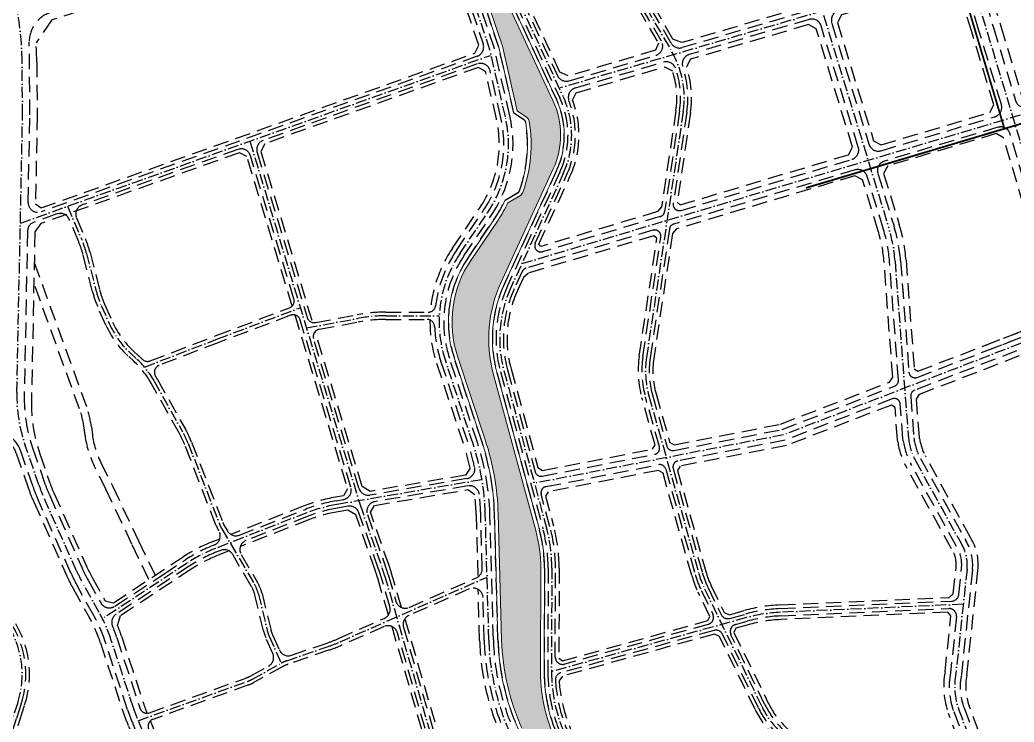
# Model space of a CAD drawing. Header units: metres. Extents: x 566107 to 571261, y 2062953 to 2068466.
# Drawn here: x 567814 to 568627, y 2065176 to 2065749 of the extents above; entities that cross this region are included whole.
import ezdxf

# ---------------------------------------------------------------- set-up
doc = ezdxf.new("R2010")
doc.units = ezdxf.units.M
doc.linetypes.add('ACAD_ISO10W100', pattern=[18.5, 12, -3, 0.5, -3])
doc.linetypes.add('HIDDEN', pattern=[0.375, 0.25, -0.125])
doc.layers.add('datKeSog', color=251, linetype='CONTINUOUS', lineweight=13)
doc.layers.add('datMatNc', color=150, linetype='CONTINUOUS', lineweight=13)
for name, color, linetype in [('Dien', 1, 'CONTINUOUS'), ('hacth sdd', 8, 'CONTINUOUS'), ('LogDg phu', 7, 'CONTINUOUS'), ('TimDg', 222, 'CONTINUOUS'), ('ViaHeSphu', 32, 'CONTINUOUS')]:
    doc.layers.add(name, color=color, linetype=linetype)
doc.styles.get("Standard").update_dxf_attribs({"font": 'VHARIALN.TTF'})
doc.linetypes.add('DIEN35KV', pattern='A,12.7,-5.08,["35KV",Standard,S=2.54,R=0,X=-2.54,Y=-1.27],-9.08', length=26.86)

msp = doc.modelspace()

# ---------------------------------------------------------------- hatches: boundary and pattern name
at = {"layer": 'hacth sdd'}
h = msp.add_hatch(dxfattribs=at)
h.set_pattern_fill('DASH', color=152, scale=0.5, style=0)
h.set_pattern_definition([(0, (0, 0), (1.5875, 1.5875), [1.5875, -1.5875])])
edge = h.paths.add_edge_path()
edge.add_line((568193.6505004644, 2065856.758662094), (568189.2342225392, 2065859.482442441))
edge.add_line((568189.2342225392, 2065859.482442441), (568174.4753089527, 2065854.827631242))
edge.add_line((568174.4753089527, 2065854.827631242), (568170.522490681, 2065848.377432168))
edge.add_arc((568357.3280734743, 2065880.219609237), 189.5000000085253, 189.6734497262102, 201.1426472885208)
edge.add_line((568180.5842057121, 2065811.86863842), (568208.6995510077, 2065727.951614693))
edge.add_line((568208.6995510077, 2065727.951614693), (568220.8163196638, 2065675.090030885))
edge.add_line((568220.8163196638, 2065675.090030885), (568228.5338493477, 2065669.948930883))
edge.add_arc((568225.7618117412, 2065665.7877042), 5.000000000007709, 9.047145190574724, 56.33008398646518, ccw=False)
edge.add_arc((568113.6738327895, 2065647.940156049), 118.5000000020039, -19.28655156632368, 9.047145189809214, ccw=False)
edge.add_arc((568220.804030458, 2065610.451881239), 4.999999999207973, 301.19166714606973, 340.71388241397705, ccw=False)
edge.add_line((568223.3935434744, 2065606.174683286), (568213.2485414062, 2065600.032668071))
edge.add_arc((568113.6738327942, 2065647.940156046), 110.4999999966941, 325.92360930828585, 334.3068134902207, ccw=False)
edge.add_line((568205.2000193765, 2065586.027256187), (568182.896286571, 2065553.055523077))
edge.add_arc((568257.0283562478, 2065502.908875678), 89.49999999945773, 145.9236093080285, 198.3102895883505)
edge.add_line((568172.0598241874, 2065474.791291155), (568194.6775002934, 2065406.442933003))
edge.add_arc((567994.8353103605, 2065340.311630858), 210.5000000010879, 1.593749963574794, 18.310289587852026, ccw=False)
edge.add_line((568205.2538794657, 2065346.166182606), (568208.1164938697, 2065243.280897305))
edge.add_arc((568397.5431867196, 2065248.551384507), 189.4999999984741, 181.5937499635882, 204.1279011943548)
edge.add_line((568224.5988115343, 2065171.088534759), (568254.9450554942, 2065103.337190497))
edge.add_arc((568427.8894306803, 2065180.800040248), 189.500000000206, 204.1279011948966, 217.31119752444)
edge.add_line((568277.1696515235, 2065065.935780484), (568306.7209427588, 2065027.159888854))
edge.add_arc((568377.9052184037, 2065081.409763518), 89.5000000006386, 217.3111975240138, 242.4448554346309)
edge.add_line((568336.5023298655, 2065002.062105576), (568401.0987446173, 2064968.356281998))
edge.add_arc((568349.9812118453, 2064870.390737836), 110.4999999980994, 53.84199000585198, 62.4448554363679, ccw=False)
edge.add_line((568415.1777717753, 2064959.607656483), (568428.2484961511, 2064958.097999002))
edge.add_arc((568427.6748142254, 2064953.131019131), 4.999999999112481, 46.80172715165219, 83.4115796131228, ccw=False)
edge.add_arc((568349.9812118463, 2064870.390737838), 118.4999999954843, 28.152946354287792, 46.80172716072849, ccw=False)
edge.add_line((568454.4616229425, 2064926.302218735), (568469.5416706443, 2064898.049994633))
edge.add_line((568469.5416706443, 2064898.049994633), (568462.4841124291, 2064894.282917245))
edge.add_line((568462.4841124291, 2064894.282917245), (568464.6790328308, 2064890.170769573))
edge.add_line((568464.6790328308, 2064890.170769573), (568471.4202055837, 2064888.158735748))
edge.add_line((568471.4202055837, 2064888.158735748), (568497.488058064, 2064902.413177661))
edge.add_line((568497.488058064, 2064902.413177661), (568499.2817431292, 2064907.939709477))
edge.add_line((568499.2817431292, 2064907.939709477), (568488.454312469, 2064930.776523851))
edge.add_arc((568428.8177141399, 2064902.501514795), 65.99999997987841, 25.36664806041771, 57.09931685425117)
edge.add_line((568464.6678885431, 2064957.915998395), (568414.2926725843, 2064990.506039127))
edge.add_arc((568351.2832751585, 2064893.110886144), 115.9999999504489, 57.09931685562351, 67.91540200452455)
edge.add_line((568394.8963964973, 2065000.599935054), (568352.8414599613, 2065017.663506353))
edge.add_arc((568384.4233754267, 2065095.500403877), 84.00000000444403, 209.1388707834907, 247.9154020059637, ccw=False)
edge.add_line((568311.0542406358, 2065054.598447191), (568256.8346790611, 2065151.856442755))
edge.add_arc((568373.87591788, 2065217.104802215), 133.9999999867276, 179.8760983085742, 209.1388707802954, ccw=False)
edge.add_line((568239.8762312102, 2065217.394575979), (568240.0588309933, 2065301.833936747))
edge.add_arc((568124.0591021159, 2065302.084785701), 116.0000001069477, 359.8760982969602, 375.1454592622165)
edge.add_line((568236.0299163598, 2065332.392157451), (568201.3031942445, 2065460.690294942))
edge.add_arc((568306.517148917, 2065489.16877357), 109.0000000126942, 155.2905296896661, 195.1454592751487, ccw=False)
edge.add_line((568207.4972873691, 2065534.732652046), (568250.2902979966, 2065627.730836762))
edge.add_arc((568190.3333176202, 2065655.319974187), 65.99999999807393, 335.2905296862297, 385.0087042855164)
edge.add_line((568250.1453934411, 2065683.221866341), (568214.4666010971, 2065759.704945696))
edge.add_arc((568335.903239877, 2065816.354241913), 134.0000000000409, 189.1660658887518, 205.0087042973626, ccw=False)
edge.add_line((568203.6143148901, 2065795.008508713), (568193.6505004644, 2065856.758662094))

# ---------------------------------------------------------------- linework, layer by layer
at = {"layer": 'datKeSog', "elevation": 3.0256135e-09}
for points in [[(568221.8609058595, 2065169.862209959, -0.0986418639316481), (568205.1176544053, 2065243.197459513), (568202.2550400014, 2065346.082744812, 0.0730692909294444), (568191.8293930736, 2065405.500444136), (568169.2117169673, 2065473.84880229, -0.2326460248804997), (568180.4114127274, 2065554.736416286), (568202.7151455329, 2065587.708149396, 0.03865910023112222), (568210.9261282829, 2065602.133595146), (568221.839835664, 2065608.741002058, 0.1741761845432862), (568222.6917872443, 2065609.791294899, 0.1242628888372157), (568227.7369303132, 2065666.10219844, 0.209288595874342), (568226.8706267839, 2065667.452194873), (568218.1590218644, 2065673.255506801), (568205.8082416996, 2065727.13800793), (568177.7613207418, 2065810.850802729, -0.04557562326371695)], [(568180.5842057129, 2065811.868638418), (568208.6995510076, 2065727.951614695), (568220.816319664, 2065675.090030885), (568228.533849348, 2065669.948930883, -0.2092885958689688), (568230.6996081709, 2065666.573939801, -0.1242628888371099), (568225.5234224248, 2065608.800415388, -0.174176184541417), (568223.3935434741, 2065606.174683286), (568213.2485414065, 2065600.032668071, -0.03659495146642077), (568205.2000193768, 2065586.027256187), (568182.8962865713, 2065553.055523077, 0.2326460248800597), (568172.0598241872, 2065474.791291157), (568194.6775002936, 2065406.442933003, -0.07306929092948466), (568205.253879466, 2065346.166182604), (568208.1164938699, 2065243.280897305, 0.09864186393166473), (568224.5988115353, 2065171.088534757)], [(568214.4666010974, 2065759.704945696), (568250.1453934413, 2065683.221866341, -0.2204048806119813), (568250.2902979968, 2065627.730836762), (568207.4972873693, 2065534.732652046, 0.175674383971344), (568201.3031942447, 2065460.690294942), (568236.02991636, 2065332.392157451, -0.0667239122864936), (568240.0588309935, 2065301.833936747), (568239.8762312104, 2065217.394575979, 0.1283813555494492), (568256.8346790613, 2065151.856442755)], [(568259.4550053047, 2065153.317226921, -0.1283813555520893), (568242.8762241959, 2065217.388088506), (568243.058823979, 2065301.827449288, 0.06672391225728509), (568238.9257132773, 2065333.175968789), (568204.1989911605, 2065461.474106286, -0.1756743839576609), (568210.2226046592, 2065533.478600345), (568253.0156152864, 2065626.47678506, 0.2204048806140073), (568252.8641241603, 2065684.490134166), (568217.1853318159, 2065760.973213523, -0.0692368680842487)]]:
    msp.add_lwpolyline(points, format="xyb", dxfattribs=at)
at = {"layer": 'datMatNc', "elevation": 3.0256135e-09}
for points in [[(568180.5842057121, 2065811.86863842), (568208.6995510077, 2065727.951614693), (568220.8163196638, 2065675.090030885), (568228.5338493477, 2065669.948930883, -0.2092885958689688), (568230.6996081707, 2065666.573939801, -0.124262804128841), (568225.5234354846, 2065608.80045271, -0.1741782215518309), (568223.3935434744, 2065606.174683286), (568213.2485414062, 2065600.032668071, -0.0365949514670111), (568205.2000193765, 2065586.027256187), (568182.896286571, 2065553.055523077, 0.2326460248836342), (568172.0598241874, 2065474.791291155), (568194.6775002934, 2065406.442933003, -0.07306929092754738), (568205.2538794657, 2065346.166182606), (568208.1164938697, 2065243.280897305, 0.09864186392929536), (568224.5988115343, 2065171.088534759)], [(568256.8346790611, 2065151.856442755, -0.1283813555494492), (568239.8762312102, 2065217.394575979), (568240.0588309933, 2065301.833936747, 0.0667239122864936), (568236.0299163598, 2065332.392157451), (568201.3031942445, 2065460.690294942, -0.175674383971344), (568207.4972873691, 2065534.732652046), (568250.2902979966, 2065627.730836762, 0.2204048806119813), (568250.1453934411, 2065683.221866341), (568214.4666010971, 2065759.704945696, -0.06923686808621751)]]:
    msp.add_lwpolyline(points, format="xyb", dxfattribs=at)
at = {"layer": 'Dien', "linetype": 'DIEN35KV', "const_width": 1.5, "elevation": -3.034103635002339e-09}
msp.add_lwpolyline([(568773.5334905382, 2066017.202385933), (568786.6982428948, 2065980.609956218), (568817.6458344415, 2065893.118097523), (568868.8698847424, 2065751.722802762, -0.431206018075862), (568859.0547205494, 2065732.239537912), (568456.7991927939, 2065612.243780963)], format="xyb", dxfattribs=at)
at = {"layer": 'Dien', "linetype": 'DIEN35KV', "const_width": 1.5}
msp.add_lwpolyline([(568515.7976966475, 2066006.373746759), (568618.9640770857, 2065660.618748362)], dxfattribs=at)
at = {"layer": 'LogDg phu', "linetype": 'HIDDEN', "ltscale": 50}
for points in [[(568425.9287009441, 2065885.662286299), (568462.4451474476, 2065766.537627127, -0.4178607443335152), (568457.0457747676, 2065756.515722872), (568355.7216982578, 2065726.829189001, -0.3452570168488849), (568346.5539196068, 2065730.48960754), (568280.2712324895, 2065844.65190037)], [(568171.9654073849, 2065792.737292225), (568193.0167068782, 2065729.904615605, -0.4085812435176516), (568188.1182599403, 2065719.827957144), (567831.8561018949, 2065592.781168764, -0.5249747262411383), (567821.1706275612, 2065600.479249175), (567822.6236573436, 2065671.833480155), (567822.0686766575, 2065731.411147348, -0.329890677393226), (567839.5479728384, 2065755.486319626), (568128.6279896891, 2065846.659215694)], [(568213.07856278, 2065811.685603736), (568215.4610842925, 2065796.92006691, 0.06923686808423751), (568225.3415239732, 2065764.778017), (568253.6879095584, 2065704.013099919, 0.3705122519208001), (568263.1871911237, 2065699.71787573), (568333.9807614599, 2065720.459399323, 0.4867047522947374), (568338.6498741482, 2065732.153524234), (568275.0823982373, 2065841.639260481)], [(568301.3522962718, 2065023.06841786), (568271.8010050447, 2065061.844309479, -0.05758651174737091), (568248.7847677239, 2065100.577959701), (568218.4385237545, 2065168.329303984, -0.09864186390631116), (568201.3691050746, 2065243.093162273), (568198.5064906704, 2065345.978447566, 0.07306929095514243), (568188.2692590485, 2065404.322333052), (568165.6515829448, 2065472.670691199, -0.2326460248716017), (568177.3053204224, 2065556.837532797), (568199.6090532343, 2065589.809265917, 0.2079390020797095), (568214.8012045338, 2065671.120259252), (568202.1941050646, 2065726.120999474), (568179.0768881323, 2065795.119904571)], [(568219.9040625351, 2065762.241481348), (568255.5828548796, 2065685.758401992, -0.220404880614), (568255.7409325767, 2065625.222733359), (568212.9479219494, 2065532.224548644, 0.1756743839576393), (568207.0947880781, 2065462.257917624), (568241.8215101949, 2065333.959780127, -0.06672391225728513), (568246.0588169647, 2065301.820961815), (568245.8762171817, 2065217.381601033, 0.1283813555516594), (568262.0753315474, 2065154.778011088), (568316.2948931213, 2065057.520015525, 0.1708277383272256), (568355.0973110627, 2065023.223284748), (568397.1522476024, 2065006.159713448, -0.04722914391185323), (568417.5517793545, 2064995.543719452), (568467.9269953085, 2064962.953678723, -0.139351537267987), (568493.875821413, 2064933.346979214), (568504.4175324403, 2064911.112794073, -0.397422251051409), (568499.3318227461, 2064895.443189092), (568475.0426876044, 2064882.161386677, -0.4171765634902314), (568458.6990420948, 2064887.039464839), (568441.4530831336, 2064919.349488458, 0.1507346211731646), (568397.9761803983, 2064962.371961427), (568333.3797656427, 2064996.077785008, -0.1101080369731344), (568301.352296272, 2065023.06841786)], [(568356.1510538966, 2065710.957066241, -0.1199362556168146), (568359.4798456582, 2065674.218095552), (568348.3029202538, 2065599.441443164, 0.5492192090521535), (568354.676814757, 2065593.910803094), (568494.1788322196, 2065635.510450321, 0.4164530935110556), (568499.541410692, 2065645.521478516), (568469.18648727, 2065744.545897768, 0.4105757620975923), (568459.2884486273, 2065749.878536962), (568361.4724113484, 2065721.219809403, 0.4271847482239342), (568356.1510548538, 2065710.957066568)], [(568350.1122446507, 2065710.048792327, -0.1237847800139569), (568353.5457676465, 2065675.105066888), (568341.2605857553, 2065592.913879011, -0.2909728903004759), (568337.7443502388, 2065588.861524501), (568241.5525361872, 2065560.177025146, -0.6451609109593588), (568235.5815112107, 2065567.058608604), (568261.1915671566, 2065622.714629956, 0.2024989688195117), (568263.1131526385, 2065683.375194972, -0.4387135154700279), (568268.3284182443, 2065693.929925287), (568340.3323073089, 2065715.0260553, -0.396963845116034), (568350.1122417507, 2065710.048791287)], [(568171.0931358126, 2065561.039765819), (568193.396868624, 2065594.011498938, 0.2079390020795928), (568207.4907921187, 2065669.444589141), (568198.7108988535, 2065707.748453553, 0.4489805913352097), (568188.2259930851, 2065713.496277393), (568013.2628694534, 2065651.102609022, 0.4001862419004013), (568008.2942440225, 2065641.245902033), (568049.1573992381, 2065506.488978904, 0.3820840823410446), (568055.9940144718, 2065502.330832337), (568090.0738339631, 2065508.655421352, -0.0458781225957118), (568113.4153919739, 2065510.804266657), (568148.1627041674, 2065510.808096014, 0.3774594843764521), (568154.1137320414, 2065516.048229708, -0.1174759400729915), (568171.0931358059, 2065561.039765809)], [(568605.2531089087, 2065479.71096593), (568661.8056865828, 2065501.498623368, 0.3910350617328047), (568666.600242424, 2065511.235731242), (568623.6174766811, 2065656.354015266, 0.4147545474126848), (568613.6607451465, 2065661.748445051), (568520.8919540672, 2065634.084694742, 0.4164530935927754), (568515.529375593, 2065624.073666547), (568528.7411238832, 2065580.974045338, -0.0555577944880617), (568534.0593437104, 2065552.780882445), (568536.0967874781, 2065525.825664311)], [(567867.9939805327, 2065570.660327035, -0.0375911504644577), (567871.756191012, 2065559.569154199), (567879.6742346784, 2065528.801151842, 0.0420700675837551), (567883.661720515, 2065517.382592763), (567890.1990918642, 2065502.746049388, 0.102977368511929), (567907.3765088777, 2065478.952337168), (567911.4701149915, 2065475.212470371, -0.0131536226986235), (567914.4256204207, 2065472.366173674, 0.2981124636457691), (567920.8472746294, 2065470.974372831), (567974.9024052309, 2065491.692868762), (568034.6726069765, 2065514.288265087, 0.3947207189170621), (568038.2927449471, 2065521.641741302), (568002.8599225372, 2065638.490724182, 0.4283814110939285), (567992.5170320574, 2065643.704427777), (567865.4154122192, 2065598.378669114, 0.4317866417617759), (567860.7408500689, 2065587.712098064), (567867.9939805304, 2065570.66032704)], [(567817.970449911, 2065443.3274701, 0.0883305273359379), (567824.7723970917, 2065400.035221566), (567834.6689415921, 2065371.334052032, 0.022042890997686), (567838.553509485, 2065361.497881157), (567865.3044560385, 2065301.627881819, 0.0224059596815323), (567870.1248415115, 2065292.01981943), (567880.5429278327, 2065273.386579887, 0.4352010056016252), (567891.9160487689, 2065270.603083731), (567931.989598988, 2065296.911488509), (567949.4697773003, 2065308.387277506, -0.0522053164136092), (567973.1554377903, 2065320.616628174), (567973.0606282596, 2065320.579603817, 0.4615309331113285), (567977.0485062414, 2065332.08347988), (567976.9698885648, 2065332.217317543, -0.0399844566261193), (567974.6722067777, 2065336.959525599), (567949.1664979464, 2065402.474393301, 0.0352784711407727), (567944.8278545197, 2065411.647689149), (567921.6161302001, 2065452.92027027, 0.0797209873166166), (567907.4231850815, 2065470.782757254), (567903.3295789694, 2065474.522624048, -0.102977368511929), (567884.7207105366, 2065500.299145624), (567878.1833391911, 2065514.93568899, -0.0420700675837551), (567873.8635628647, 2065527.305794669), (567865.9455191983, 2065558.073797026, 0.0375911504644577), (567862.4727095242, 2065568.311802722), (567854.7055377717, 2065586.572060817, 0.396856166739377), (567844.6567105721, 2065590.975900352), (567826.0027241631, 2065584.323694918, 0.3114971452019031), (567820.6915148784, 2065576.951364745), (567820.3171199856, 2065558.565878064), (567817.9704499114, 2065443.327470114)], [(567925.2273817618, 2065458.606367144, -0.0102142683603641), (567926.8458055337, 2065455.86144281), (567950.0575298562, 2065414.588861683, -0.0352784711407727), (567954.7577268998, 2065404.651124518), (567980.2634357311, 2065339.136256816, 0.0399844566155438), (567982.1433571916, 2065335.256268409), (567984.0065938703, 2065332.08431962, 0.3684281014445387), (567993.8146322321, 2065328.684312526), (568047.7805441135, 2065349.758703607, -0.0510480858378134), (568072.9027433093, 2065356.719419718), (568078.5983168632, 2065357.687057053, 0.4516597516376427), (568084.9141320783, 2065367.895545085), (568043.5278725268, 2065504.377541293, 0.4339788409775039), (568035.6643735647, 2065508.248764963), (567977.0369455504, 2065486.085380319), (567928.1851852259, 2065467.361255779, 0.4701551867642734), (567925.2273817572, 2065458.606367151)], [(568181.1489909915, 2065401.966110907, -0.0230763534363989), (568186.0380710248, 2065384.533422031, -0.4316016915627018), (568179.5837611011, 2065374.843763954), (568100.4612240016, 2065361.401409083, -0.3777333137078196), (568091.4655233062, 2065366.966893721), (568054.4130810599, 2065489.15699591, -0.4470899604113071), (568059.0601027594, 2065496.797395023), (568091.1686307178, 2065502.756148509, -0.0458781226243874), (568113.416053209, 2065504.804266694), (568147.354337376, 2065504.80800689, -0.403340818803178), (568153.3508085957, 2065499.03220021, 0.0706674321532504), (568158.5313148926, 2065470.314469039), (568181.1489909986, 2065401.966110886)], [(568698.9229250395, 2065506.153722791), (568545.6174651426, 2065447.090688335, 0.3309734421380801), (568542.4292177472, 2065442.048118364), (568544.9823873413, 2065408.269888788), (568545.1811328414, 2065406.868080411, 0.09133141196203837), (568550.4135723229, 2065391.235724787)], [(568583.9089141698, 2065301.467798581, 0.1691987171201672), (568579.6151579336, 2065319.834035765), (568542.537673559, 2065386.880243337, -0.09133141196124711), (568536.270246048, 2065405.604713263), (568536.0301759343, 2065407.297995858), (568533.8857438094, 2065435.668661401, 0.5026595848676674), (568527.1024357821, 2065439.957518923), (568439.7620001698, 2065406.308416267), (568352.1443226736, 2065389.270563009, 0.4382824780329108), (568348.2846150185, 2065383.011829932), (568372.0951514174, 2065298.145164696, 0.04484676665656234), (568376.6741071498, 2065286.095939664), (568387.500586477, 2065263.842650286, 0.3615522311942156), (568394.4947046938, 2065260.684477662), (568407.2624778101, 2065264.214193272, -0.05655066297356406), (568435.770326811, 2065268.719394869), (568575.9533636352, 2065274.857230359, 0.3711254097527034), (568581.6575094606, 2065280.219290819), (568583.90891417, 2065301.467798581)], [(568550.4135723229, 2065391.235724787), (568587.3698186519, 2065324.408748678, -0.1672387971845734), (568592.8588156712, 2065300.519503735), (568583.7941721743, 2065214.968404493, 0.1383124965364048), (568585.9561707972, 2065187.691752073), (568593.5433313509, 2065167.160529523), (568620.5871360882, 2065111.071448032), (568623.1940083295, 2065106.920177645, 0.3425493975170989), (568632.4095848881, 2065103.556016557)], [(567952.7626027842, 2065303.371572139), (567893.1222892639, 2065264.217529119, 0.3604282669892393), (567890.1252935594, 2065254.459761898, -0.0193250682626907), (567893.619105093, 2065245.041640453), (567911.8886398564, 2065189.274415323, 0.0043636731302505), (567912.5580589841, 2065187.289747702, 0.4175536758554917), (567920.258019715, 2065183.611338496), (567999.1407356685, 2065211.997906872, 0.0396319408237804), (568003.0347062035, 2065213.758620847), (568017.6360066772, 2065221.808962762, 0.3886558998464171), (568021.0916672453, 2065232.046332786), (568015.4317328497, 2065244.863654068, -0.0447205716006321), (568013.5424724886, 2065250.443842431), (568006.47279704, 2065279.70402813, 0.0736428362717152), (568003.508592789, 2065287.038188313), (567988.3333322799, 2065312.872345468, 0.3684281014445388), (567978.5252939183, 2065316.272352561), (567975.3379979345, 2065315.02767199, 0.0522053164136092), (567952.7626027785, 2065303.371572135)], [(568501.1893513111, 2065091.560049164, -0.401113332484298), (568493.4581057163, 2065094.559005412), (568482.9797278062, 2065116.942254589, 0.08145639450619388), (568468.7162265566, 2065137.77389882), (568436.0126680172, 2065171.980395936, -0.07769105726035813), (568423.3105197627, 2065190.23711483), (568395.5091379184, 2065247.381471417, -0.4689116981177779), (568399.3057349409, 2065255.789450193), (568408.8612384071, 2065258.431117572, -0.05655066297345662), (568436.0327819864, 2065262.725137844), (568573.5105221723, 2065268.74452344, -0.458655777053087), (568579.7395783482, 2065262.118069852), (568574.8853178883, 2065216.304098403, 0.1364990200591825), (568577.5141581175, 2065184.572069091), (568585.2500763173, 2065163.638301172), (568610.1830228859, 2065111.927157511, -0.5984838590560327), (568603.9581383725, 2065103.377635059), (568589.191267003, 2065105.415660809, 0.0911130437444772), (568542.9714288565, 2065103.353936944), (568525.4387715692, 2065099.317118896, 0.04167339149684055), (568501.1893513106, 2065091.560049165)], [(567961.3427836982, 2065081.211706705, 0.08793998549178399), (567970.0229140245, 2065084.971273207, -0.0720983704000437), (567996.7056192952, 2065097.428653502), (568009.4050377707, 2065101.258920387, -0.0519852496034074), (568050.7171175214, 2065109.163613605), (568099.3240541641, 2065113.313940315, 0.0677665347019991), (568151.2395446704, 2065124.950786358, 0.3930448425672091), (568156.1343195557, 2065134.683697332), (568122.8903883934, 2065248.99212406, 0.4533428230187386), (568111.9850053148, 2065254.079825561), (568077.293630209, 2065238.805769062, -0.0208470498501485), (568067.3584200771, 2065234.917287842), (568033.605097549, 2065223.304295189, 0.04315325111396399), (568029.3530103273, 2065221.417546774), (568005.9316395789, 2065208.50431052, -0.0396319408237804), (568001.1723422583, 2065206.352326773), (567923.1176577002, 2065178.263732034, 0.4347415144145669), (567919.6585774128, 2065170.198987281), (567935.7265011722, 2065133.730226038, -0.039118992539333), (567942.4387042312, 2065114.560596204), (567949.3633980603, 2065088.383441182, 0.4068208660964478), (567961.3427822103, 2065081.211712968)], [(568477.5456901377, 2065114.398392445, 0.08145639450630261), (568464.3793812917, 2065133.627602503), (568431.6758227525, 2065167.834099619, -0.07769105726045106), (568417.9151621432, 2065187.612211754), (568388.6557505379, 2065247.753475945, 0.3615522311946055), (568381.6616323211, 2065250.911648569), (568256.4643648899, 2065216.300229243, 0.3531458721209165), (568252.0728086389, 2065210.176413095, 0.1134197736501976), (568267.3159840323, 2065157.699579423), (568321.5355456044, 2065060.441583862, 0.1708277383511564), (568357.3531621675, 2065028.783063143), (568368.4033443561, 2065024.299509316, 0.2439507074269404), (568373.9053670154, 2065024.813262519), (568410.4739520103, 2065048.338293789, -0.02746300021352523), (568417.9180163074, 2065052.568391245), (568454.8343333589, 2065070.94299502), (568484.8707987164, 2065084.340729095, 0.4195745149476379), (568487.8606659211, 2065092.364192571), (568477.5456901377, 2065114.398392445)]]:
    msp.add_lwpolyline(points, format="xyb", dxfattribs=at)
for points in [[(568814.2170566746, 2065813.711995826, -0.0729934250276976), (568813.9316803836, 2065815.135809797), (568813.4263824229, 2065824.829110563), (568806.6403745518, 2065843.799125199, 0.3971729731368196), (568796.8584910865, 2065848.781831429), (568725.319584507, 2065827.821934766), (568603.6525328418, 2065792.175194381, 0.4165873391289663), (568598.2430602012, 2065782.186495294), (568610.0294409897, 2065743.13287806), (568627.9589634978, 2065683.724377751, 0.4132466767950395), (568637.9038955667, 2065678.369414183), (568689.0455728776, 2065693.619920317), (568828.6810706705, 2065735.25937149, 0.4300405157134843), (568838.5181143456, 2065754.686173677), (568833.6356235412, 2065768.334982152), (568827.8468269178, 2065776.227386962, -0.0724502957837017), (568827.1707561573, 2065777.500445025)], [(568598.1622864441, 2065740.92144049), (568586.6893385121, 2065778.936431152, 0.4118437001950104), (568576.7811983828, 2065784.30227012), (568565.3127014812, 2065780.942156614), (568483.28177812, 2065756.90824613, 0.4178607443422358), (568477.88240544, 2065746.886341874), (568508.2021850627, 2065647.976569436, 0.4119775721090465), (568518.1370179134, 2065642.654806303), (568611.0713644284, 2065670.367925437, 0.4151811335727336), (568616.4440414901, 2065680.345753009), (568598.16226251, 2065740.92143603)], [(568547.7170409606, 2065457.54440535), (568661.8056865929, 2065501.498623371, 0.3910350617328047), (568666.6002424338, 2065511.235731244), (568623.6174766904, 2065656.354015264, 0.4147545474126847), (568613.6607451556, 2065661.748445048), (568520.8916681297, 2065634.084609469, 0.4164266947877371), (568515.5292520613, 2065624.074069571), (568528.7411238955, 2065580.974045337, -0.05555779448806172), (568534.0593437229, 2065552.780882444), (568540.9337329335, 2065461.833262872, 0.5026595848670914)], [(568520.1363300263, 2065578.33633374), (568506.8686012204, 2065621.618575632, 0.4119775720402221), (568496.9337683716, 2065626.940338766), (568348.717376524, 2065582.742056038, 0.290972890351691), (568345.2011410065, 2065578.689701528), (568329.4699882077, 2065473.444036714, 0.1058689017330992), (568331.3556771806, 2065443.350768807), (568343.1349973299, 2065401.366346319, 0.3905474276057805), (568348.9035184482, 2065397.808948225), (568437.2660481859, 2065414.991643065), (568529.2020116003, 2065450.411235939, 0.3309734421166844), (568532.3902589952, 2065455.453805909), (568525.0849438428, 2065552.102541242, 0.05555779448791907)], [(568323.5359101964, 2065474.331008051), (568338.1588065127, 2065572.16213738, 0.5492192089653282), (568331.7849120108, 2065577.69277745), (568228.1206390549, 2065546.779983075, 0.2156865548986821), (568225.0072730639, 2065544.078571953), (568218.3985565299, 2065529.716445243, 0.1756743839874193), (568212.8863819127, 2065463.8255403), (568235.4477181748, 2065380.47251285, 0.3931987667108078), (568241.2284531016, 2065376.870799495), (568333.1454392099, 2065394.744682549, 0.4382824780340417), (568337.0051468648, 2065401.003415626), (568325.5787399167, 2065441.729967817, -0.1058689017341146)], [(567803.8861991273, 2065261.6164561, -0.243225532783154), (567815.4718654817, 2065190.911600129), (567811.4614547379, 2065178.594384601), (567799.0499828997, 2065140.474904225, 0.4103715430403758), (567804.0804488747, 2065130.424374593), (567926.0160643415, 2065088.943714493, 0.59851549208638), (567936.3265162107, 2065098.563352801), (567932.7712361236, 2065112.003242028, 0.0391189925665038), (567926.5753563761, 2065129.698284951), (567906.9602594743, 2065174.217931447, -0.0246099039766807), (567902.385598028, 2065186.16118613), (567884.1160632632, 2065241.928411264, 0.0483446112676546), (567874.8198657922, 2065263.131326071), (567861.3964828046, 2065287.139680674, -0.0224059596604359), (567856.1743985462, 2065297.548414919), (567829.423451989, 2065357.418414266, -0.0220428909642277), (567825.2151701065, 2065368.074266042), (567815.1272866676, 2065397.330341515, 0.7161338625191993), (567767.7908920154, 2065397.131776552), (567749.6724116948, 2065343.119827796, 0.2455803136111647), (567751.4213505147, 2065332.140887645)], [(568252.0588029355, 2065301.80798687, 0.0667239123453121), (568247.6131040261, 2065335.527402816), (568240.4248516113, 2065362.084455728, -0.4355453419745179), (568244.296773075, 2065368.298873544), (568336.3862434353, 2065386.206297335, -0.3905474276057784), (568342.1547645536, 2065382.648899241), (568366.3182141535, 2065296.524363706, 0.04484676665688284), (568371.2787495307, 2065283.471036588), (568380.6471990959, 2065264.214654814, -0.4689116981184078), (568376.850602074, 2065255.806676038), (568259.5004499948, 2065223.364631536, -0.4962826675976538), (568251.9017034268, 2065229.160682182)], [(568049.9631042557, 2065344.169747424), (567999.2792978907, 2065324.377061271, 0.4615309330846364), (567995.2914199092, 2065312.873185209), (568008.6820614178, 2065290.077139176, -0.0736428362453938), (568012.3049777243, 2065281.113165619), (568019.3746531733, 2065251.85297992, 0.0447205715757471), (568020.9204116495, 2065247.287371262), (568026.3852071165, 2065234.911955869, 0.3896851695364762), (568036.3061456555, 2065230.578795119), (568065.4063949739, 2065240.590875596, 0.0208470498292534), (568074.8758921295, 2065244.297084258), (568112.23497484, 2065260.745689662, 0.3761378033611984), (568116.6930563761, 2065270.301495351), (568109.5744970534, 2065294.778483727, 0.0132965782069825), (568107.5978053327, 2065300.957595733), (568091.495542384, 2065347.033785451, 0.3658444911993603), (568082.6034864658, 2065352.28153202), (568073.9077003645, 2065350.804179967, 0.0510480858341384)]]:
    msp.add_lwpolyline(points, format="xyb", close=True, dxfattribs=at)
at = {"layer": 'LogDg phu', "linetype": 'HIDDEN', "ltscale": 50, "elevation": 3.0256135e-09}
msp.add_lwpolyline([(568189.8915706449, 2065361.924539596, 0.4312852726646984), (568180.6002899057, 2065368.930490161), (568104.6021082647, 2065356.018941003, 0.4642955423450286), (568098.389937827, 2065345.492714901), (568113.2618902161, 2065302.937025559, -0.0132965782070525), (568115.3357962838, 2065296.454022798), (568121.6403705826, 2065274.775901586, 0.4533428230241605), (568132.5457536612, 2065269.688200085), (568187.4702434283, 2065293.870572729, 0.3049227492436801), (568192.2434978961, 2065301.414827103), (568191.0093920087, 2065345.769853091, 0.0206372111029682), (568189.8915706454, 2065361.924539596)], format="xyb", dxfattribs=at)
msp.add_lwpolyline([(568193.8720064128, 2065242.884567794), (568192.9042206798, 2065277.667775489, 0.532657776983911), (568181.6836646696, 2065284.767028305), (568132.2957841335, 2065263.022335982, 0.3761378033611984), (568127.8377025971, 2065253.466530293), (568161.1626417214, 2065138.879559712, 0.4544926603246428), (568172.095923469, 2065133.80420511), (568209.4530164498, 2065150.422302832, 0.4149615054915288), (568213.5025488117, 2065161.001908989), (568211.5937595754, 2065165.263491965, -0.0986418639312328)], format="xyb", close=True, dxfattribs=at)
at = {"layer": 'TimDg', "linetype": 'ACAD_ISO10W100', "ltscale": 0.75}
for points in [[(568224.6297189047, 2065550.434805205), (568690.6807987861, 2065689.411728227), (569163.4571935057, 2065830.394142556, 0.04779126320281171), (569189.9689631507, 2065841.147032096), (569267.1532385624, 2065881.411000068, 0.04667288304413944), (569282.7952716611, 2065891.527845013), (569302.762458096, 2065907.262004161, -0.08494400423705069), (569332.4008916438, 2065923.37284043), (569436.4645401516, 2065958.833511514), (569480.1046780173, 2065972.203622438, 0.05581977569525856), (569520.9532285862, 2065989.90020912), (569558.9701881188, 2066011.684429851), (569577.9903611438, 2066023.764875238, 0.04351131585312356), (569593.4458342672, 2066035.583225533), (569606.6416385947, 2066047.62715201, -0.0351499840612001), (569617.3600985807, 2066055.688475423), (569692.6588285115, 2066104.135367295)], [(569408.6618517798, 2066103.840109715), (569093.3071906312, 2065942.911801189, -0.04674679817551361), (569058.631622848, 2065929.124817975), (568564.1792138047, 2065784.257189562), (568255.9034754456, 2065693.936720197)], [(568410.2304068293, 2065952.227783866), (568524.4387269483, 2065579.65518954, -0.05555779448801308), (568529.5721437703, 2065552.441711843), (568531.6095875378, 2065525.486493709)], [(568410.2304068293, 2065952.227783866), (568524.4387269483, 2065579.65518954, -0.05555779448801308), (568529.5721437703, 2065552.441711843), (568531.6095875378, 2065525.486493709)], [(568410.2304068394, 2065952.227783855), (568524.4387269609, 2065579.655189539, -0.05555779448801308), (568529.5721437832, 2065552.441711843), (568540.5062816379, 2065407.783942323), (568540.7256894448, 2065406.236396837, 0.09133141196168987), (568546.4756229408, 2065389.057984062), (568583.4904233585, 2065322.125126186, -0.1681186635968663), (568588.3838649205, 2065300.993651158), (568579.3401668923, 2065215.640232926, 0.1373498352025949), (568581.7351644572, 2065186.131910581), (568589.3967038345, 2065165.399415347), (568616.6427321533, 2065108.890920424), (568639.6636251693, 2065072.231681853, -0.07735291183716632), (568654.8561075839, 2065042.06389108), (568671.0172892158, 2064991.978374275), (568699.9698156741, 2064913.430639403)], [(568265.2263228934, 2065903.565125403), (568267.8299956596, 2065874.183373781, 0.1098508434388043), (568277.6768153633, 2065843.145580426), (568347.1972596588, 2065723.406721539, -0.1702172990866367), (568356.5128066523, 2065674.66158122), (568326.5029492022, 2065473.887522383, 0.1058689017336834), (568328.4672085486, 2065442.540368312), (568369.2066827855, 2065297.334764201, 0.04484676665679084), (568373.9764283402, 2065284.783488125), (568420.612840953, 2065188.924663292, 0.07769105726043543), (568433.8442453848, 2065169.907247778), (568466.5478039242, 2065135.700750662, -0.08145639450598877), (568480.262708972, 2065115.670323516), (568516.3432220842, 2065038.597409908, 0.04862676685652736), (568523.76336673, 2065026.077456844), (568537.0782041396, 2065007.89941627, -0.1100605333712812), (568550.1701576133, 2064978.01865232), (568563.195844492, 2064911.618140974)], [(568222.6227932542, 2065763.509749174), (568258.3015855985, 2065687.026669818, -0.2204048806139933), (568258.4662498666, 2065623.968681657), (568215.6732392394, 2065530.970496943, 0.1756743839576164), (568209.9905849955, 2065463.041728962), (568244.7173071122, 2065334.743591466, -0.06672391225728513), (568249.0588099502, 2065301.814474343), (568248.8762101671, 2065217.37511356, 0.1283813555520948), (568264.6956577897, 2065156.238795255), (568318.9152193639, 2065058.980799692, 0.1708277383272324), (568356.2252366152, 2065026.003173945), (568398.2801731547, 2065008.939602645, -0.04722914391202187), (568419.181332737, 2064998.062559617), (568469.5565486909, 2064965.472518888, -0.1393515372680281), (568496.5865758834, 2064934.632206899), (568528.3974948198, 2064867.537798851, 0.1476462280908744)], [(567853.4099015128, 2065597.282428476), (567865.2333450273, 2065569.486064881, -0.0375911504940551), (567868.8508551057, 2065558.82147561), (567876.7688987711, 2065528.053473258, 0.0420700675808119), (567880.9225298519, 2065516.159140879), (567887.4599011997, 2065501.522597507, 0.1029773685239811), (567905.3530439235, 2065476.737480608), (567909.4466500352, 2065472.997613814, -0.0797209873129087), (567924.2309678665, 2065454.390856541), (567947.4426921871, 2065413.118275417, -0.0352784711503053), (567951.9621124231, 2065403.56275891), (567977.4678212544, 2065338.047891208, 0.0399844565927239), (567979.5566228771, 2065333.736792978), (568006.0953271034, 2065288.557663744, -0.0736428362450723), (568009.388887382, 2065280.408596875), (568016.4585628309, 2065251.148411175, 0.0447205715776752), (568018.1760722491, 2065246.075512666), (568027.9045436397, 2065224.044701938)], [(568972.2921449263, 2065596.245663692), (568937.2544558867, 2065583.541082405), (568705.9339313242, 2065513.320314011, 0.01825564732377857), (568697.3051477554, 2065510.352865163), (568438.5140241778, 2065410.650029666), (568234.8891510722, 2065371.053788285)], [(568914.9119154568, 2065576.758673621), (568705.9339313152, 2065513.320314008, 0.01825564732377857), (568697.3051477461, 2065510.35286516), (568606.8708861928, 2065475.511823558)], [(568914.9119154568, 2065576.758673621), (568705.9339313152, 2065513.320314008, 0.01825564732377857), (568697.3051477461, 2065510.35286516), (568606.8708861928, 2065475.511823558)], [(568048.6306082975, 2065497.913095782), (568090.6212323419, 2065505.705784931, -0.0458781226053126), (568113.4157225915, 2065507.804266675), (568157.1484887275, 2065507.809086282)], [(568191.9014349863, 2065373.893461522), (568073.4052218369, 2065353.761799842, 0.0510480858339411), (568048.8718241845, 2065346.964225515), (567974.2467178615, 2065317.822150082, 0.0522053163958915), (567951.1161900453, 2065305.879424825), (567881.5954551577, 2065260.238855822)], [(567742.1538104843, 2065339.572351463), (567801.4791979204, 2065259.825829045, -0.2432255327561953), (567812.6192617185, 2065191.840390617), (567711.2300273152, 2064880.442598187)], [(567911.1400861326, 2065177.141843193), (568000.1565389636, 2065209.175116823, 0.0396319408177362), (568004.483172891, 2065211.131465683), (568027.9045436397, 2065224.044701938, -0.0431532511345668), (568032.6290849978, 2065226.141089066), (568066.3824075254, 2065237.754081719, 0.0208470498292155), (568076.0847611686, 2065241.551426659), (568196.1892485416, 2065294.431507682)], [(568585.3399311103, 2065272.265341702), (568435.9015543988, 2065265.722266357, 0.0565506629735157), (568408.0618581084, 2065261.322655422), (568248.8760945329, 2065217.314944017)]]:
    msp.add_lwpolyline(points, format="xyb", dxfattribs=at)
for points in [[(568528.6621022664, 2065991.972879244), (568677.7450399704, 2065497.994651638)], [(567814.8240794229, 2065583.522323273), (568198.9167581893, 2065720.493764635)], [(567916.1934447453, 2065465.977819404), (567975.9696753905, 2065488.88912454), (568043.605950675, 2065514.458194101)]]:
    msp.add_lwpolyline(points, dxfattribs=at)
at = {"layer": 'TimDg', "linetype": 'ACAD_ISO10W100', "ltscale": 0.75, "elevation": 3.0256135e-09}
for points in [[(568193.0832087187, 2064731.240113768), (568184.7157054999, 2064740.92365648, -0.0862336663825151), (568179.4295796582, 2064749.730688863), (568159.4579145457, 2064801.446512279, 0.0849013541956927), (568116.2689734908, 2064873.835397884), (568070.3755392325, 2064927.518428707), (567973.2363552547, 2065034.016438346, -0.1207984345953523), (567944.7460514054, 2065086.286763092), (567937.6049701774, 2065113.281919116, 0.0391189925667646), (567931.1509287739, 2065131.714255496), (567911.5358318719, 2065176.233901991, -0.0246099039764934), (567907.1371189428, 2065187.717800724), (567888.8675841781, 2065243.485025859, 0.0483446112677103), (567879.1840451456, 2065265.571395449), (567865.760662158, 2065289.579750052, -0.0224059596606717), (567860.7394272942, 2065299.588148365), (567833.9884807371, 2065359.458147712, -0.0220428909642775), (567829.94205585, 2065369.704159035), (567818.8108764227, 2065401.985918375, -0.0883305273864666), (567812.0089292399, 2065445.278166935), (567816.6230883118, 2065671.866621091), (567816.2204722706, 2065715.087808976, 0.0964100116880603), (567797.0989186661, 2065808.676516364)], [(568466.6627547964, 2064864.155845218), (568438.1458700197, 2064917.58176504, 0.1507291982268595), (568396.2414224986, 2064959.047338888), (568331.6450077461, 2064992.753162467, -0.110108036999279), (568298.3697148903, 2065020.795378418), (568268.8184236551, 2065059.571270048, -0.057586511697337), (568245.3623856292, 2065099.045053703), (568215.01614167, 2065166.796397963, -0.0986418639313667), (568197.6205557436, 2065242.988865033), (568194.7579413396, 2065345.874150332, 0.0730692909294713), (568184.7091250237, 2065403.144221969), (568162.0914489176, 2065471.492580122, -0.2326460248807129), (568174.1992281175, 2065558.938649308), (568196.5029609231, 2065591.910382419, 0.207939002118225), (568211.1459983261, 2065670.282424197), (568198.5799684294, 2065725.103991018), (568170.7033791732, 2065808.308389804, -0.0775633036579484)], [(568002.3813178738, 2065650.407183904), (568092.4179809171, 2065353.487780277), (568110.4298477746, 2065301.947310646, -0.0132965782069828), (568112.4551466685, 2065295.616253262), (568161.747584562, 2065126.125437117), (568174.0200758583, 2065086.79578962, -0.0577996226111657), (568179.3749111196, 2065058.494337125), (568185.7568498529, 2064969.420825461, 0.0403082202994431), (568188.8055028704, 2064949.53170356), (568192.1744098875, 2064935.31468689), (568194.2007093335, 2064926.400113608, -0.0494265828732528), (568197.2677571231, 2064901.938576491), (568198.6131121218, 2064850.123614017)]]:
    msp.add_lwpolyline(points, format="xyb", dxfattribs=at)
at = {"layer": 'ViaHeSphu', "linetype": 'HIDDEN', "ltscale": 50}
for points in [[(568421.6263040092, 2065884.3434305), (568457.8625195106, 2065766.132946334), (568454.529620014, 2065759.946672182), (568355.3977479956, 2065730.902423493), (568348.0889199263, 2065733.820618923), (568282.8656496158, 2065846.158220315)], [(568130.4326981904, 2065840.937063778), (567840.4055507972, 2065749.465452012), (567827.6066942061, 2065730.839830155)], [(568687.7596269653, 2065697.932268066), (568829.8653761696, 2065740.30835079), (568834.2157275678, 2065748.899693753), (568801.3649445006, 2065840.732748979), (568794.8825462385, 2065844.034759918), (568726.4717335675, 2065823.991350915), (568607.6250265585, 2065789.170931973), (568604.2713766728, 2065782.978346204), (568615.9630311758, 2065744.238599358), (568633.2677710385, 2065686.900282457), (568639.5039132708, 2065683.542359293), (568685.8183026984, 2065697.353363144), (568758.0800227812, 2065718.90188349)], [(568592.2286968832, 2065739.81571938), (568581.2388062226, 2065776.230125975), (568574.9958664521, 2065779.611045518), (568566.6081159787, 2065777.153547522), (568485.7979328737, 2065753.477296819), (568482.465033377, 2065747.291022667), (568512.0571560768, 2065650.755026741), (568518.3140486984, 2065647.403415196), (568606.921606309, 2065673.826281352), (568610.2684586571, 2065680.041863501), (568592.228672955, 2065739.815714921)]]:
    msp.add_lwpolyline(points, dxfattribs=at)
for points in [[(568272.4879811113, 2065840.132940536), (568336.2302271277, 2065730.346188189), (568333.9424655406, 2065724.616326533), (568262.5928903928, 2065703.711901324), (568255.680815855, 2065706.837286076), (568228.0602546922, 2065766.046284826, -0.06923686808428202), (568218.422776643, 2065797.397956459), (568216.0402551305, 2065812.163493285)], [(567827.6066942061, 2065730.839830155, -0.01493869700376354), (567828.2199516615, 2065715.19958709), (567828.6242263754, 2065671.800339218), (567827.1468294163, 2065599.249504289), (567831.7545357746, 2065595.929998486), (568186.3141482532, 2065722.369641454), (568189.43524333, 2065728.790086447), (568168.4096670117, 2065791.545986053)], [(568263.9168844464, 2065621.460578255, 0.200703159419437), (568266.1116809833, 2065683.931853638), (568269.0002790979, 2065689.95862372), (568341.1414173447, 2065711.09496582), (568347.7100062788, 2065707.824683154, -0.1190679528621457), (568350.5787286407, 2065675.548552556), (568338.7939387067, 2065596.705122143), (568335.4755546646, 2065592.880785442), (568240.1686184654, 2065564.460157597), (568238.5477717925, 2065566.328177191), (568263.9168844465, 2065621.460578255)], [(568603.6353316242, 2065483.910108302), (568658.9996071206, 2065505.239956002), (568660.9470481639, 2065509.194950822), (568618.2894664186, 2065653.215349612), (568612.0779904539, 2065656.580647835), (568523.5896258655, 2065630.193325163), (568520.2635239068, 2065623.984054631), (568533.0435208178, 2065582.292901137, -0.0555577945055327), (568538.5465436508, 2065553.120053047), (568540.5839874183, 2065526.164834912)], [(567826.169111469, 2065551.236508869), (567868.7948944528, 2065433.805907418, -0.0553324741990207), (567872.8466241859, 2065417.078585809), (567873.6334309753, 2065410.921155617, 0.0838434688055873), (567880.5908665697, 2065387.974353487), (567890.3605804306, 2065368.338640212), (567911.4141908664, 2065323.932185331), (567924.9528253957, 2065295.88055328)], [(567919.8935889147, 2065292.5591495), (567906.0015724433, 2065321.342978005), (567884.9634195694, 2065365.716829664), (567875.2190455218, 2065385.301613575, -0.0838434688060063), (567867.6818236281, 2065410.160649217), (567866.8950168387, 2065416.318079409, 0.0553324741991244), (567863.1549586236, 2065431.758683971), (567825.8300433531, 2065534.585821502)], [(568627.6776518908, 2065108.242002071), (568624.5315400235, 2065113.251975639), (568597.6899588677, 2065168.921643699), (568590.1771771372, 2065189.251593564, -0.1394138619140984), (568588.2472176369, 2065214.287517393), (568597.3337664219, 2065300.045356312, 0.1665040617397047), (568591.2526213506, 2065326.686209652), (568554.3515217046, 2065393.413465511, -0.09133141196260605), (568549.636576238, 2065407.499763986), (568549.4584930447, 2065408.755835253), (568547.1145167147, 2065439.766454675), (568549.6878312282, 2065443.836439491), (568700.5407023242, 2065501.954580419, -0.01825564732403656)], [(568579.4339634195, 2065301.941946003, 0.1705685204360821), (568575.7450431805, 2065317.533631523), (568538.5997241769, 2065384.702502612, -0.09133141196097104), (568531.8148026514, 2065404.973029688), (568531.5540702309, 2065406.812049393), (568529.5739625838, 2065433.008715233), (568526.5484206015, 2065434.92166367), (568441.0099761623, 2065401.966802867), (568353.9382925965, 2065385.035121843), (568351.8038537403, 2065381.574009172), (568374.9836200494, 2065298.95556519, 0.04484676665709198), (568379.37178596, 2065287.408391201), (568389.9775673622, 2065265.608735423), (568394.1815567503, 2065263.710436912), (568406.4630975112, 2065267.105731122, -0.05655066297357757), (568435.6390992234, 2065271.716523382), (568573.8895516486, 2065277.769741749), (568577.2027784429, 2065280.884269837), (568579.433963419, 2065301.941946003)], [(567825.7714289906, 2065355.786627509), (567852.522375544, 2065295.916628171, 0.0224059596815323), (567857.9051393217, 2065285.187625171), (567871.3285223079, 2065261.179270571, -0.0483446112855081), (567880.3148465314, 2065240.683119589), (567898.5843812947, 2065184.915894458, 0.0246099039842736), (567903.2998015562, 2065172.605155012), (567922.914898459, 2065128.085508515, -0.039118992539333), (567928.9042488806, 2065110.980300356), (567932.8843980582, 2065095.93429477), (567928.0475103864, 2065091.421484805), (567803.2149614136, 2065133.887638057), (567801.303593801, 2065137.706420835), (567814.3140584971, 2065177.6655941), (567818.324469241, 2065189.982809629, 0.2432255327838511), (567806.2932003347, 2065263.407083139), (567756.185819165, 2065330.762553834), (567754.7916207688, 2065339.5146157), (567773.5875363299, 2065395.546027273, -0.7161338625213786), (567811.456652052, 2065395.704879244), (567821.4336615104, 2065366.770351652, 0.022042890997686), (567825.7714289961, 2065355.786627497)], [(567985.433744019, 2065315.74955509), (567976.4292780055, 2065312.233193898, 0.0522053164136092), (567954.4090155232, 2065300.863719453), (567896.2771704624, 2065262.699990458), (567894.0787673186, 2065255.365299672, -0.0180540496451423), (567897.420321825, 2065246.286932129), (567915.6898565883, 2065190.519706999, 0.0166644022422543), (567918.3398536091, 2065183.257991099)], [(568496.1304008223, 2065095.926472489), (568500.163569098, 2065094.382300239, -0.04145999642281152), (568524.7656464346, 2065102.240627499), (568542.2983037219, 2065106.277445547, -0.09111304374447073), (568589.6014193255, 2065108.387491066), (568605.1548589753, 2065106.240908373), (568606.8237582621, 2065108.533045985), (568581.1034488005, 2065161.877186996), (568573.2931517775, 2065183.012227599, -0.1357399511781102), (568570.4297195858, 2065216.960892085), (568575.2919611377, 2065262.850188191), (568572.6109309073, 2065265.702261105), (568436.164009574, 2065259.728009332, 0.05655066297341165), (568409.6606187057, 2065255.539579723), (568399.5205910447, 2065252.736317666), (568397.9415047326, 2065249.239258558), (568426.0081985724, 2065191.549566368, 0.07769105725987023), (568438.1810906495, 2065174.053544094), (568470.8846491891, 2065139.847046979, -0.08145639450588629), (568485.6967466406, 2065118.214185662), (568496.1304008223, 2065095.926472489)], [(568257.8464193037, 2065213.569774606), (568255.1019335928, 2065209.774000531, 0.1121989928261248), (568269.9363102748, 2065159.16036359), (568324.1558718467, 2065061.902368029, 0.1708277383513406), (568358.4810877199, 2065031.56295234), (568368.1935169181, 2065027.622184816), (568373.4964187108, 2065028.117345041), (568408.8508662326, 2065050.861306385, -0.02746300021368588), (568416.5812406953, 2065055.254099896), (568453.5543312085, 2065073.656961904), (568483.6992288657, 2065087.103062093), (568485.1670984582, 2065091.042166159), (568474.8286713032, 2065113.126461372, 0.08145639450540033), (568462.2109586593, 2065131.554454345), (568429.5074001197, 2065165.76095146, -0.07769105726073829), (568415.2174833334, 2065186.299760216), (568386.1787696524, 2065245.987390809), (568381.9747802645, 2065247.88568932), (568257.8464193037, 2065213.569774606)]]:
    msp.add_lwpolyline(points, format="xyb", dxfattribs=at)
at = {"layer": 'ViaHeSphu', "linetype": 'HIDDEN', "ltscale": 50, "elevation": 3.0256135e-09}
for points in [[(568221.8609058595, 2065169.862209959, -0.0986418639316481), (568205.1176544053, 2065243.197459513), (568202.2550400014, 2065346.082744812, 0.0730692909294444), (568191.8293930736, 2065405.500444136), (568169.2117169673, 2065473.84880229, -0.2326460248804997), (568180.4114127274, 2065554.736416286), (568202.7151455329, 2065587.708149396, 0.03865910023112222), (568210.9261282829, 2065602.133595146), (568221.839835664, 2065608.741002058, 0.1741761845432862), (568222.6917872443, 2065609.791294899, 0.1242628888372157), (568227.7369303132, 2065666.10219844, 0.209288595874342), (568226.8706267839, 2065667.452194873), (568218.1590218644, 2065673.255506801), (568205.8082416996, 2065727.13800793), (568182.6326285048, 2065796.311210744)], [(568217.1853318162, 2065760.973213523), (568252.8641241606, 2065684.490134166, -0.2204048806140074), (568253.0156152868, 2065626.47678506), (568210.2226046595, 2065533.478600345, 0.1756743839576609), (568204.1989911608, 2065461.474106286), (568238.9257132777, 2065333.175968789, -0.06672391225728509), (568243.0588239793, 2065301.827449288), (568242.8762241963, 2065217.388088506, 0.1283813555520893), (568259.455005305, 2065153.317226921)], [(568149.8368085367, 2065511.046571859, -0.1304762468312609), (568167.9870435076, 2065563.140882331), (568190.2907763133, 2065596.112615441, 0.2079390021181354), (568203.8355859112, 2065668.606754086), (568194.9361473422, 2065707.432156395), (568189.1095306273, 2065710.626306844), (568014.4919215994, 2065648.355852555), (568011.2333568526, 2065641.891546004), (568053.5361680686, 2065502.386981381)], [(568036.9296952971, 2065515.798617509), (567999.9174455446, 2065637.856174419), (567993.7570036766, 2065640.961565313), (567831.4932015857, 2065583.096606979), (567826.681901329, 2065576.41818552), (567823.8729849282, 2065438.480152757, 0.0883305273945876), (567830.6749321085, 2065395.187904194), (567838.4504501872, 2065372.637966425, 0.022042890997686), (567842.2055324833, 2065363.129667914), (567868.9564790366, 2065303.259668576, 0.0224059596815323), (567873.6161849943, 2065293.971874933), (567884.1795208005, 2065275.078849824), (567890.7993446548, 2065273.458691702), (567947.8233645618, 2065310.895130192, -0.0522053164136092), (567972.064157719, 2065323.411106266), (567977.7865182188, 2065325.64576253)], [(568039.1491037102, 2065508.479538813), (568082.238836279, 2065366.379895575), (568078.7604083803, 2065360.75758264), (568072.4002647814, 2065359.677039594, 0.0510480858338214), (568046.6892640421, 2065352.553181699), (567986.9061821278, 2065329.20711)], [(568149.538650394, 2065504.396536688, 0.0835470765740156), (568154.9711808679, 2065469.136357956), (568177.5888569738, 2065400.787999803, -0.0234090389587221), (568182.4420413449, 2065383.438936475), (568178.5694857278, 2065377.714433195), (568100.5443633886, 2065364.458521266), (568094.1640583685, 2065368.405905775), (568055.7761307207, 2065495.000119714)], [(568126.2649765554, 2065269.61712076), (568118.216445899, 2065297.291792333, 0.0132965782070511), (568116.093932658, 2065303.926740472), (568100.91883279, 2065347.349878122), (568104.1986743951, 2065352.907413071), (568180.5855647973, 2065365.885001075), (568186.1365480975, 2065361.761256514, -0.0209636494864347), (568187.2608426778, 2065345.665555851), (568188.6834545863, 2065294.535430935)], [(568115.5563631173, 2065263.467175455), (568106.693847438, 2065293.940714192, 0.0132965782069077), (568104.7657628909, 2065299.967880821), (568088.919584536, 2065345.311291403), (568082.3406932222, 2065349.193897927), (568074.4101788922, 2065347.846560091, 0.0510480858340728), (568051.0543843271, 2065341.375269332), (567994.5534079329, 2065319.310902562)], [(568128.9743958559, 2065260.300850189), (568164.2466332947, 2065139.018143018), (568170.211295038, 2065136.249278726), (568207.5601041103, 2065152.863691399), (568210.0846086314, 2065159.459085926), (568208.1713774806, 2065163.730585967, -0.0986418639313871), (568190.1234570821, 2065242.780270553), (568188.9671653265, 2065284.338577177)], [(568118.265782417, 2065254.150904887), (568153.1399246274, 2065134.237038213), (568149.8690221872, 2065127.642248698, -0.0673176804952739), (568099.068826411, 2065116.30306373), (568050.4618897678, 2065112.15273702, 0.0519852496034074), (568008.5387536043, 2065104.131123677), (567995.8393351289, 2065100.300856792, 0.0833816632764753), (567964.4210300575, 2065084.761635479), (567959.1331386722, 2065083.805690282), (567957.2867510279, 2065084.340963894), (567953.5871927636, 2065088.062549918, -0.0011729719016115), (567953.4467727022, 2065088.588381851), (567946.305691471, 2065115.583537888, 0.039118992539333), (567939.3869590897, 2065135.343002475), (567921.0382250235, 2065176.988432949)]]:
    msp.add_lwpolyline(points, format="xyb", dxfattribs=at)
at = {"layer": 'ViaHeSphu', "linetype": 'HIDDEN', "ltscale": 50}
for points in [[(568491.4811604304, 2065639.401819903), (568494.8072623886, 2065645.611090434), (568465.189836145, 2065742.229632064), (568458.9261459855, 2065745.60423999), (568362.31694916, 2065717.299099764), (568359.2353059277, 2065711.197193046, -0.1175276124525377), (568362.446884664, 2065673.774609884), (568351.4932870952, 2065600.492081088), (568353.9246998013, 2065598.382339777)], [(568660.9470481739, 2065509.194950824), (568618.2894664276, 2065653.21534961), (568612.0779904632, 2065656.580647834), (568523.5896258772, 2065630.193325159), (568520.2635239189, 2065623.984054628), (568533.0435208299, 2065582.292901136, -0.05555779448770567), (568538.5465436635, 2065553.120053046), (568545.2455141591, 2065464.493209042), (568548.2710561411, 2065462.580260604), (568658.9996071309, 2065505.239956004)], [(568525.1316455149, 2065453.665484783), (568527.7049600282, 2065457.735469599), (568520.5977439029, 2065551.763370641, 0.05555779448780036), (568515.8339330915, 2065577.017477941), (568503.0136302194, 2065618.840118324), (568496.7567375975, 2065622.191729869), (568350.9861721011, 2065578.7227951), (568347.6677880591, 2065574.898458399), (568332.4370272137, 2065473.000551047, 0.105868901733332), (568334.2441458125, 2065444.161169302), (568345.3044675719, 2065404.739435644), (568349.0597074177, 2065402.423611051), (568436.0180721934, 2065419.333256465)], [(568333.4859081432, 2065402.441236387), (568322.6902712845, 2065440.919567322, -0.105868901733838), (568320.5688711907, 2065474.774493719), (568334.968439671, 2065571.111499456), (568332.5370269652, 2065573.221240766), (568230.1509191669, 2065542.689596561), (568226.0219690915, 2065539.106981576), (568221.1238738196, 2065528.462393542, 0.1756743839875737), (568215.78217883, 2065464.609351639), (568237.6528467237, 2065383.808003699), (568241.3814974132, 2065381.484850821), (568331.3514692868, 2065398.980123717)], [(568257.7846907955, 2065226.002831792), (568376.63574597, 2065258.859808566), (568378.214832282, 2065262.356867674), (568368.5810707208, 2065282.15858505, -0.04484676665637422), (568363.4297455219, 2065295.713963212), (568339.9852943117, 2065379.275809916), (568336.2300544656, 2065381.591634508), (568246.096676458, 2065364.064586179), (568243.9356484449, 2065360.596145223), (568250.5089009434, 2065336.311214154, -0.06672391234556613), (568255.0587959207, 2065301.801499397), (568254.8996404187, 2065228.203444479)]]:
    msp.add_lwpolyline(points, format="xyb", close=True, dxfattribs=at)

doc.saveas('drawing.dxf')
